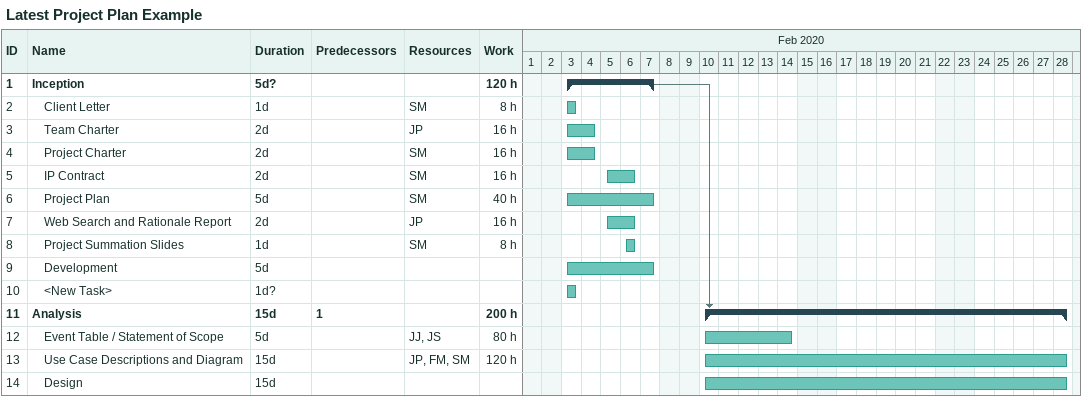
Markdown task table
Latest Project Plan Example

| ID | Level | Task | Duration | Start | Finish | Predecessors | Resources | Work (h) |
|---|---|---|---|---|---|---|---|---|
| 1 | 1 | **Inception** | 5d? | 2020-02-03 | 2020-02-07 |  |  | 120 |
| 2 | 2 | Client Letter | 1d | 2020-02-03 | 2020-02-03 |  | SM | 8 |
| 3 | 2 | Team Charter | 2d | 2020-02-03 | 2020-02-04 |  | JP | 16 |
| 4 | 2 | Project Charter | 2d | 2020-02-03 | 2020-02-04 |  | SM | 16 |
| 5 | 2 | IP Contract | 2d | 2020-02-05 | 2020-02-06 |  | SM | 16 |
| 6 | 2 | Project Plan | 5d | 2020-02-03 | 2020-02-07 |  | SM | 40 |
| 7 | 2 | Web Search and Rationale Report | 2d | 2020-02-05 | 2020-02-06 |  | JP | 16 |
| 8 | 2 | Project Summation Slides | 1d | 2020-02-06 | 2020-02-06 |  | SM | 8 |
| 9 | 2 | Development | 5d | 2020-02-03 | 2020-02-07 |  |  |  |
| 10 | 2 | <New Task> | 1d? | 2020-02-03 | 2020-02-03 |  |  |  |
| 11 | 1 | **Analysis** | 15d | 2020-02-10 | 2020-02-28 | 1 |  | 200 |
| 12 | 2 | Event Table / Statement of Scope | 5d | 2020-02-10 | 2020-02-14 |  | JJ, JS | 80 |
| 13 | 2 | Use Case Descriptions and Diagram | 15d | 2020-02-10 | 2020-02-28 |  | JP, FM, SM | 120 |
| 14 | 2 | Design | 15d | 2020-02-10 | 2020-02-28 |  |  |  |
